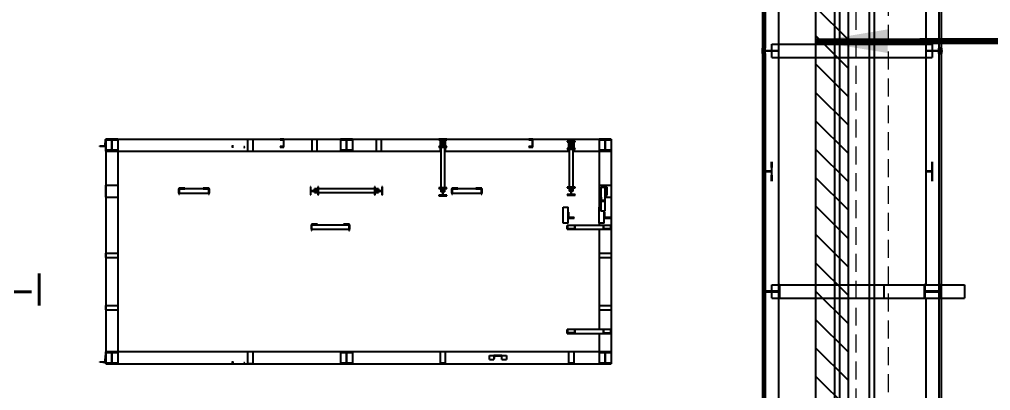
# Model space of a CAD drawing. Header units: inches. Extents: x -430764 to 624329, y 7374 to 217374.
# Drawn here: x 449415 to 490074, y 95993 to 111526 of the extents above; entities that cross this region are included whole.
import ezdxf
from ezdxf.enums import TextEntityAlignment as Align

# ---------------------------------------------------------------- set-up
doc = ezdxf.new("R2010")
doc.units = ezdxf.units.IN
doc.header["$MEASUREMENT"] = 0
doc.linetypes.add('CABLETRAYLAYOUT-EMBED 2_DWG$0$HIDDEN2', pattern=[0.1875, 0.125, -0.0625])
for name, color, linetype in [('_Auto', 7, 'Continuous'), ('CABLEROUTEPROGRESSUNIT-EMBED 1_DWG$0$DwgTemplate', 7, 'Continuous'), ('Cables', 7, 'Continuous'), ('ELECTRICAL', 7, 'Continuous')]:
    doc.layers.add(name, color=color, linetype=linetype)
doc.layers.add('Cable Tray Instruments', color=7, linetype='Continuous', lineweight=13)
doc.styles.add('HZTXT', font='simplexs.shx', dxfattribs={"width": 0.7, "bigfont": 'hztxt.shx'})
doc.styles.get("Standard").update_dxf_attribs({"font": 'arial.ttf'})
doc.dimstyles.new('ANSI_L', dxfattribs={"dimtxt": 0.18, "dimasz": 0.18, "dimexe": 0.18, "dimexo": 0.0625, "dimgap": 0.09, "dimtad": 0, "dimtih": 1, "dimtoh": 1, "dimdec": 4, "dimzin": 0, "dimdsep": 46, "dimtxsty": 'Standard', "dimcen": 0.09, "dimadec": 0, "dimazin": 0, "dimtfac": 1, "dimtdec": 4, "dimtofl": 0, "dimtmove": 0, "dimatfit": 3, "dimfxl": 1, "dimtolj": 1, "dimtzin": 0, "dimarcsym": 0})

msp = doc.modelspace()

# ---------------------------------------------------------------- hatches: boundary and pattern name
at = {"layer": 'Cables'}
h = msp.add_hatch(dxfattribs=at)
h.set_pattern_fill('ANSI31', color=3, scale=6720.000123, angle=90)
h.set_pattern_definition([(135, (1296033.8, -273590.2), (-593.9697, -593.9697), [])])
h.paths.add_polyline_path([(482763, 181054), (484107, 181054), (484107, 39657), (482763, 39657)])

# ---------------------------------------------------------------- linework, layer by layer
at = {"layer": 'Cable Tray Instruments', "color": 6, "linetype": 'CABLETRAYLAYOUT-EMBED 2_DWG$0$HIDDEN2', "ltscale": 6000}
msp.add_lwpolyline([(485787, 181054), (485787, 41336), (484443, 41336), (484443, 181054)], dxfattribs=at)
msp.add_lwpolyline([(485787, 41336), (484443, 41336), (484443, 181054), (485787, 181054)], close=True, dxfattribs=at)
at = {"layer": 'CABLEROUTEPROGRESSUNIT-EMBED 1_DWG$0$DwgTemplate', "color": 3, "linetype": 'Continuous'}
for p, q in [((480534, 110329), (480534, 130099)), ((480624, 110329), (480624, 130099)), ((487926, 110329), (487926, 120019)), ((488016, 110329), (488016, 120019)), ((480639, 110329), (480519, 110329)), ((480519, 110329), (480579, 110329)), ((480519, 110105), (480519, 110329)), ((480534, 110281), (480534, 110329)), ((480579, 110281), (480534, 110281)), ((480534, 110281), (480624, 110281)), ((480624, 110281), (480534, 110281)), ((480534, 110281), (480624, 110281)), ((480579, 110329), (480639, 110329)), ((480624, 110281), (480579, 110281)), ((480624, 110281), (480624, 110329)), ((480639, 110105), (480639, 110329)), ((488031, 110329), (487911, 110329)), ((487911, 110329), (487971, 110329)), ((487911, 110105), (487911, 110329)), ((487926, 110281), (487926, 110329)), ((487971, 110281), (487926, 110281)), ((487926, 110281), (488016, 110281)), ((488016, 110281), (487926, 110281)), ((487926, 110281), (488016, 110281)), ((487971, 110329), (488031, 110329)), ((488016, 110281), (487971, 110281)), ((488016, 110281), (488016, 110329)), ((488031, 110105), (488031, 110329)), ((480639, 110105), (480519, 110105)), ((480519, 110105), (480579, 110105)), ((480624, 110153), (480534, 110153)), ((480534, 110153), (480624, 110153)), ((480534, 110105), (480534, 110153)), ((480624, 110153), (480534, 110153)), ((480534, 110153), (480579, 110153)), ((480534, 93529), (480534, 110105)), ((480579, 110153), (480624, 110153)), ((480579, 110105), (480639, 110105)), ((480624, 110105), (480624, 110153)), ((480624, 93529), (480624, 110105)), ((488031, 110105), (487911, 110105)), ((487911, 110105), (487971, 110105)), ((488016, 110153), (487926, 110153)), ((487926, 110153), (487971, 110153)), ((488016, 110153), (487926, 110153)), ((487926, 110153), (488016, 110153)), ((487926, 110105), (487926, 110153)), ((487926, 100414), (487926, 110105)), ((487971, 110153), (488016, 110153)), ((487971, 110105), (488031, 110105)), ((488016, 110105), (488016, 110153)), ((488016, 100414), (488016, 110105)), ((487926, 99859), (487926, 100414)), ((488016, 99859), (488016, 100414)), ((487926, 93529), (487926, 99859)), ((488016, 93529), (488016, 99859))]:
    msp.add_line(p, q, dxfattribs=at)
at = {"layer": 'CABLEROUTEPROGRESSUNIT-EMBED 1_DWG$0$DwgTemplate', "color": 9, "linetype": 'Continuous', "lineweight": 25}
for p, q in [((480638, 120297), (480638, 110329)), ((481192, 120297), (481192, 110217)), ((487358, 120019), (487358, 110217)), ((487912, 120019), (487912, 110329)), ((481192, 110217), (480639, 110217)), ((480639, 110206), (481192, 110206)), ((480663, 110217), (480663, 110206)), ((480663, 110206), (480663, 110206)), ((480902, 110206), (480902, 110217)), ((480902, 110206), (480902, 110206)), ((480915, 110494), (487635, 110494)), ((480915, 109939), (480915, 110494)), ((481192, 110206), (481192, 100137)), ((487911, 110217), (487358, 110217)), ((487358, 110206), (487911, 110206)), ((487358, 110206), (487358, 100414)), ((487635, 110494), (487635, 109939)), ((480638, 110105), (480638, 100137)), ((480915, 109939), (487635, 109939)), ((487912, 110105), (487912, 100414)), ((452776, 106214), (452777, 106237)), ((453027, 106213), (452776, 106214)), ((453027, 106198), (452776, 106214)), ((452777, 106237), (453027, 106237)), ((453009, 106237), (453021, 106501)), ((453027, 106501), (453021, 106501)), ((453531, 106521), (453027, 106521)), ((453027, 106521), (453027, 106487)), ((453027, 106521), (453531, 106521)), ((453027, 106521), (453027, 97113)), ((453027, 106017), (453027, 106521)), ((453027, 106521), (466971, 106521)), ((453027, 106487), (453267, 106487)), ((453267, 106487), (453267, 106050)), ((453291, 106050), (453291, 106487)), ((453291, 106487), (453531, 106487)), ((453531, 106487), (453531, 106521)), ((453531, 106521), (453531, 106017)), ((458320, 106201), (458293, 106201)), ((458295, 106224), (458321, 106224)), ((458321, 106224), (458320, 106201)), ((458320, 106201), (458380, 106197)), ((458380, 106220), (458321, 106224)), ((458837, 106188), (458805, 106191)), ((458805, 106167), (458836, 106165)), ((458836, 106165), (458837, 106188)), ((458845, 106165), (458836, 106165)), ((458837, 106188), (458847, 106188)), ((458969, 106521), (459181, 106521)), ((458969, 106521), (458969, 106017)), ((459181, 106521), (459181, 106017)), ((460487, 106521), (460325, 106521)), ((460325, 106521), (460325, 106492)), ((460325, 106492), (460469, 106492)), ((460325, 106213), (460325, 106185)), ((460469, 106213), (460325, 106213)), ((460325, 106185), (460487, 106185)), ((460469, 106492), (460469, 106213)), ((460487, 106185), (460487, 106521)), ((461657, 106521), (461657, 106017)), ((461657, 106521), (461869, 106521)), ((461869, 106521), (461869, 106017)), ((463359, 106521), (462855, 106521)), ((462855, 106521), (462855, 106487)), ((462855, 106521), (463359, 106521)), ((462855, 106521), (462855, 106017)), ((462855, 106487), (463095, 106487)), ((463095, 106487), (463095, 106050)), ((463119, 106487), (463359, 106487)), ((463119, 106050), (463119, 106487)), ((463359, 106487), (463359, 106521)), ((463359, 106521), (463359, 106017)), ((464345, 106521), (464557, 106521)), ((464345, 106521), (464345, 106017)), ((464557, 106521), (464557, 106017)), ((467307, 106521), (466971, 106521)), ((466971, 106521), (466971, 106494)), ((466971, 106494), (467129, 106494)), ((466971, 106212), (466971, 106185)), ((467129, 106212), (466971, 106212)), ((466971, 106185), (467307, 106185)), ((467033, 106494), (467033, 106212)), ((467033, 106185), (467033, 106017)), ((467058, 106494), (467058, 106492)), ((467058, 106492), (467129, 106492)), ((467058, 106465), (467058, 104308)), ((467058, 106465), (467220, 106465)), ((467129, 106494), (467129, 106212)), ((467149, 106212), (467149, 106494)), ((467149, 106494), (467307, 106494)), ((467149, 106492), (467202, 106492)), ((467307, 106212), (467149, 106212)), ((467202, 106492), (467202, 106465)), ((467220, 106465), (467220, 106494)), ((467220, 104308), (467220, 106465)), ((467245, 106494), (467245, 106212)), ((467245, 106185), (467245, 106017)), ((467307, 106494), (467307, 106521)), ((467307, 106521), (474195, 106521)), ((467307, 106185), (467307, 106212)), ((470741, 106521), (470741, 106492)), ((470903, 106521), (470741, 106521)), ((470741, 106492), (470885, 106492)), ((470885, 106213), (470741, 106213)), ((470741, 106213), (470741, 106185)), ((470741, 106185), (470903, 106185)), ((470885, 106492), (470885, 106213)), ((470903, 106185), (470903, 106521)), ((472347, 106437), (472347, 106410)), ((472683, 106437), (472347, 106437)), ((472347, 106410), (472505, 106410)), ((472505, 106128), (472347, 106128)), ((472347, 106128), (472347, 106101)), ((472409, 106521), (472621, 106521)), ((472409, 106521), (472409, 106437)), ((472409, 106410), (472409, 106128)), ((472434, 106437), (472434, 104337)), ((472434, 106437), (472596, 106437)), ((472451, 106465), (472579, 106465)), ((472451, 106465), (472451, 106437)), ((472505, 106410), (472505, 106128)), ((472525, 106410), (472683, 106410)), ((472525, 106128), (472525, 106410)), ((472683, 106128), (472525, 106128)), ((472579, 106437), (472579, 106465)), ((472596, 104337), (472596, 106437)), ((472621, 106521), (472621, 106437)), ((472621, 106410), (472621, 106128)), ((472683, 106410), (472683, 106437)), ((472683, 106101), (472683, 106128)), ((474195, 106521), (473691, 106521)), ((473691, 106521), (473691, 106487)), ((473691, 106521), (474195, 106521)), ((473691, 106521), (473691, 106017)), ((473691, 106487), (473931, 106487)), ((473931, 106487), (473931, 106050)), ((473955, 106487), (474195, 106487)), ((473955, 106050), (473955, 106487)), ((474195, 106487), (474195, 106521)), ((474195, 106521), (474195, 97113)), ((474195, 106521), (474195, 106017)), ((453267, 106050), (453027, 106050)), ((453027, 106050), (453027, 106017)), ((453027, 106017), (453531, 106017)), ((453027, 106017), (453531, 106017)), ((453531, 106050), (453291, 106050)), ((453531, 106017), (453531, 106050)), ((453531, 106017), (453531, 97617)), ((453531, 106017), (467058, 106017)), ((462855, 106050), (462855, 106017)), ((463095, 106050), (462855, 106050)), ((463359, 106050), (463119, 106050)), ((463359, 106017), (463359, 106050)), ((467220, 106017), (472434, 106017)), ((472347, 106101), (472683, 106101)), ((472409, 106101), (472409, 106017)), ((472596, 106017), (473691, 106017)), ((472621, 106101), (472621, 106017)), ((473931, 106050), (473691, 106050)), ((473691, 106050), (473691, 106017)), ((473691, 106017), (474195, 106017)), ((473691, 106017), (473691, 103665)), ((473691, 106017), (474195, 106017)), ((474195, 106050), (473955, 106050)), ((474195, 106017), (474195, 106050)), ((480902, 105324), (480902, 105570)), ((480902, 105324), (480902, 105175)), ((480915, 105324), (480902, 105324)), ((480915, 105570), (480915, 105324)), ((480915, 105166), (480915, 105324)), ((487622, 105324), (487622, 105570)), ((487622, 105324), (487622, 105175)), ((487635, 105324), (487622, 105324)), ((487635, 105570), (487635, 105324)), ((487635, 105166), (487635, 105324)), ((480663, 105188), (480663, 105175)), ((480663, 105175), (480663, 105166)), ((480902, 105175), (480663, 105175)), ((480663, 105166), (480915, 105166)), ((480915, 105166), (480663, 105166)), ((480663, 105166), (480663, 105158)), ((480663, 105158), (480663, 105145)), ((480663, 105158), (480902, 105158)), ((480902, 105158), (480902, 105009)), ((480902, 104762), (480902, 105009)), ((480902, 105009), (480915, 105009)), ((480915, 105009), (480915, 105166)), ((480915, 105009), (480915, 104762)), ((487383, 105188), (487383, 105175)), ((487622, 105175), (487383, 105175)), ((487383, 105175), (487383, 105166)), ((487635, 105166), (487383, 105166)), ((487383, 105166), (487383, 105158)), ((487383, 105166), (487635, 105166)), ((487383, 105158), (487383, 105145)), ((487383, 105158), (487622, 105158)), ((487622, 105158), (487622, 105009)), ((487622, 104762), (487622, 105009)), ((487622, 105009), (487635, 105009)), ((487635, 105009), (487635, 105166)), ((487635, 105009), (487635, 104762)), ((453027, 104589), (453531, 104589)), ((453027, 104085), (453027, 104589)), ((461622, 104516), (461595, 104516)), ((461595, 104516), (461595, 104180)), ((461622, 104358), (461622, 104516)), ((461904, 104516), (461904, 104358)), ((461931, 104516), (461904, 104516)), ((461931, 104180), (461931, 104516)), ((464310, 104516), (464283, 104516)), ((464283, 104516), (464283, 104180)), ((464310, 104358), (464310, 104516)), ((464592, 104516), (464592, 104358)), ((464619, 104516), (464592, 104516)), ((464619, 104180), (464619, 104516)), ((472683, 104505), (472347, 104505)), ((472347, 104505), (472347, 104478)), ((472683, 104478), (472683, 104505)), ((473691, 104589), (474195, 104589)), ((473758, 104505), (473758, 103497)), ((473758, 104505), (473928, 104505)), ((473928, 104505), (473928, 103497)), ((474018, 104502), (473928, 104502)), ((474018, 104166), (474018, 104502)), ((474195, 104589), (474195, 104085)), ((456093, 104463), (456093, 104211)), ((456345, 104463), (456093, 104463)), ((457353, 104434), (456093, 104434)), ((456093, 104256), (456093, 104434)), ((456093, 104256), (457353, 104256)), ((456093, 104211), (456120, 104211)), ((456120, 104436), (456345, 104436)), ((456120, 104211), (456120, 104436)), ((456345, 104436), (456345, 104463)), ((457101, 104463), (457101, 104436)), ((457353, 104463), (457101, 104463)), ((457101, 104436), (457326, 104436)), ((457326, 104436), (457326, 104211)), ((457326, 104211), (457353, 104211)), ((457353, 104211), (457353, 104463)), ((457353, 104434), (457353, 104256)), ((461595, 104180), (461622, 104180)), ((461904, 104358), (461622, 104358)), ((461622, 104180), (461622, 104337)), ((461622, 104337), (461904, 104337)), ((464451, 104441), (461763, 104441)), ((461763, 104280), (461763, 104441)), ((461763, 104280), (464451, 104280)), ((461904, 104337), (461904, 104180)), ((461904, 104180), (461931, 104180)), ((464283, 104180), (464310, 104180)), ((464592, 104358), (464310, 104358)), ((464310, 104337), (464592, 104337)), ((464310, 104180), (464310, 104337)), ((464451, 104441), (464451, 104280)), ((464592, 104337), (464592, 104180)), ((464592, 104180), (464619, 104180)), ((467307, 104476), (466971, 104476)), ((466971, 104476), (466971, 104449)), ((466971, 104449), (467129, 104449)), ((467129, 104167), (466971, 104167)), ((466971, 104167), (466971, 104140)), ((466971, 104140), (467307, 104140)), ((467220, 104308), (467058, 104308)), ((467129, 104449), (467129, 104167)), ((467149, 104449), (467307, 104449)), ((467149, 104167), (467149, 104449)), ((467307, 104167), (467149, 104167)), ((467307, 104449), (467307, 104476)), ((467307, 104140), (467307, 104167)), ((467517, 104463), (467517, 104211)), ((467769, 104463), (467517, 104463)), ((467517, 104256), (467517, 104434)), ((468777, 104434), (467517, 104434)), ((467517, 104256), (468777, 104256)), ((467517, 104211), (467544, 104211)), ((467544, 104211), (467544, 104436)), ((467544, 104436), (467769, 104436)), ((467769, 104436), (467769, 104463)), ((468525, 104463), (468525, 104436)), ((468777, 104463), (468525, 104463)), ((468525, 104436), (468750, 104436)), ((468750, 104436), (468750, 104211)), ((468750, 104211), (468777, 104211)), ((468777, 104211), (468777, 104463)), ((468777, 104434), (468777, 104256)), ((472347, 104478), (472505, 104478)), ((472505, 104196), (472347, 104196)), ((472347, 104196), (472347, 104169)), ((472347, 104169), (472683, 104169)), ((472596, 104337), (472434, 104337)), ((472505, 104478), (472505, 104196)), ((472525, 104478), (472683, 104478)), ((472525, 104196), (472525, 104478)), ((472683, 104196), (472525, 104196)), ((472683, 104169), (472683, 104196)), ((473928, 104474), (474000, 104474)), ((474000, 104195), (473928, 104195)), ((473928, 104166), (474018, 104166)), ((474000, 104474), (474000, 104195)), ((453027, 104085), (453531, 104085)), ((473691, 104085), (473758, 104085)), ((473758, 104086), (473758, 103915)), ((473790, 104086), (473758, 104086)), ((473758, 103915), (473928, 103915)), ((473790, 103947), (473790, 104086)), ((473928, 103947), (473790, 103947)), ((473928, 104085), (474195, 104085)), ((473928, 103915), (473928, 103947)), ((472177, 102993), (472177, 103665)), ((472177, 103665), (472389, 103665)), ((472389, 102993), (472389, 103665)), ((472389, 103455), (472389, 103203)), ((472416, 103455), (472389, 103455)), ((472416, 103230), (472416, 103455)), ((473689, 103665), (473758, 103665)), ((473689, 102993), (473689, 103665)), ((473928, 103497), (473758, 103497)), ((473901, 102993), (473901, 103497)), ((473928, 103455), (473901, 103455)), ((473901, 103455), (473901, 103203)), ((473928, 103230), (473928, 103455)), ((461637, 102951), (461637, 102699)), ((461889, 102951), (461637, 102951)), ((461637, 102744), (461637, 102922)), ((463233, 102922), (461637, 102922)), ((461664, 102924), (461889, 102924)), ((461664, 102699), (461664, 102924)), ((461889, 102924), (461889, 102951)), ((463233, 102951), (462981, 102951)), ((462981, 102951), (462981, 102924)), ((462981, 102924), (463206, 102924)), ((463206, 102924), (463206, 102699)), ((463233, 102699), (463233, 102951)), ((463233, 102922), (463233, 102744)), ((472389, 102993), (472177, 102993)), ((472347, 102744), (472347, 102905)), ((474166, 102905), (472347, 102905)), ((472347, 102905), (472347, 102744)), ((472376, 102905), (472347, 102905)), ((472376, 102762), (472376, 102905)), ((472389, 103203), (472641, 103203)), ((472641, 103230), (472416, 103230)), ((472641, 103203), (472641, 103230)), ((472683, 102905), (472655, 102905)), ((472655, 102905), (472655, 102762)), ((472683, 102744), (472683, 102905)), ((473901, 102993), (473689, 102993)), ((473691, 102993), (473691, 102905)), ((473888, 102905), (473859, 102905)), ((473859, 102905), (473859, 102744)), ((473888, 102762), (473888, 102905)), ((473901, 103203), (474153, 103203)), ((474153, 103230), (473928, 103230)), ((474153, 103203), (474153, 103230)), ((474166, 102905), (474166, 102744)), ((474166, 102905), (474166, 102762)), ((474195, 102905), (474166, 102905)), ((474195, 102744), (474195, 102905)), ((461637, 102744), (463233, 102744)), ((461637, 102699), (461664, 102699)), ((463206, 102699), (463233, 102699)), ((472347, 102744), (474166, 102744)), ((472347, 102744), (472683, 102744)), ((472655, 102762), (472376, 102762)), ((473691, 102744), (473691, 98549)), ((473859, 102744), (474195, 102744)), ((474166, 102762), (473888, 102762)), ((453027, 101738), (453531, 101738)), ((453027, 101560), (453027, 101738)), ((473691, 101738), (474195, 101738)), ((474195, 101738), (474195, 101560)), ((453027, 101560), (453531, 101560)), ((473691, 101560), (474195, 101560)), ((481219, 100147), (480624, 100147)), ((480624, 100126), (481219, 100126)), ((480638, 100137), (481192, 100137)), ((480638, 100137), (480638, 93529)), ((481192, 100137), (480638, 100137)), ((480915, 99859), (480915, 100414)), ((480915, 100414), (485619, 100414)), ((481192, 100137), (481192, 90057)), ((481253, 100414), (481219, 100414)), ((481219, 100414), (481219, 100147)), ((481219, 100126), (481219, 99859)), ((481253, 99859), (481253, 100414)), ((485619, 99859), (485619, 100414)), ((485619, 100414), (488979, 100414)), ((487331, 100414), (487297, 100414)), ((487297, 100414), (487297, 99859)), ((487331, 100147), (487331, 100414)), ((487939, 100147), (487331, 100147)), ((487331, 99859), (487331, 100126)), ((487331, 100126), (487939, 100126)), ((487973, 100414), (487939, 100414)), ((487939, 100414), (487939, 100147)), ((487939, 100126), (487939, 99859)), ((487973, 99859), (487973, 100414)), ((488979, 100414), (488979, 99859)), ((480915, 99859), (485619, 99859)), ((481219, 99859), (481253, 99859)), ((485619, 99859), (488979, 99859)), ((487297, 99859), (487331, 99859)), ((487358, 99859), (487358, 90057)), ((487912, 99859), (487912, 93529)), ((487939, 99859), (487973, 99859)), ((453027, 99376), (453027, 99554)), ((453027, 99554), (453531, 99554)), ((453027, 99376), (453531, 99376)), ((473691, 99554), (474195, 99554)), ((473691, 99376), (474195, 99376)), ((474195, 99554), (474195, 99376)), ((472376, 98549), (472347, 98549)), ((472347, 98549), (472347, 98388)), ((474166, 98549), (472347, 98549)), ((472347, 98388), (472347, 98549)), ((472376, 98406), (472376, 98549)), ((472655, 98406), (472376, 98406)), ((472683, 98549), (472655, 98549)), ((472655, 98549), (472655, 98406)), ((472683, 98388), (472683, 98549)), ((473859, 98537), (473859, 98376)), ((473888, 98537), (473859, 98537)), ((473888, 98394), (473888, 98537)), ((474166, 98549), (474166, 98388)), ((474166, 98537), (474166, 98394)), ((474195, 98537), (474166, 98537)), ((474195, 98376), (474195, 98537)), ((472347, 98388), (472683, 98388)), ((472347, 98388), (474166, 98388)), ((473691, 98388), (473691, 97617)), ((473859, 98376), (474195, 98376)), ((474166, 98394), (473888, 98394)), ((453027, 97617), (453027, 97583)), ((453531, 97617), (453027, 97617)), ((453027, 97113), (453027, 97617)), ((453027, 97617), (453531, 97617)), ((453027, 97583), (453267, 97583)), ((453267, 97583), (453267, 97146)), ((453291, 97583), (453531, 97583)), ((453291, 97146), (453291, 97583)), ((453531, 97583), (453531, 97617)), ((473691, 97617), (453531, 97617)), ((453531, 97617), (453531, 97113)), ((458969, 97617), (458969, 97113)), ((459181, 97617), (459181, 97113)), ((462855, 97617), (462855, 97583)), ((462855, 97617), (462855, 97113)), ((462855, 97583), (463095, 97583)), ((463095, 97583), (463095, 97146)), ((463119, 97146), (463119, 97583)), ((463119, 97583), (463359, 97583)), ((463359, 97583), (463359, 97617)), ((463359, 97617), (463359, 97113)), ((467033, 97617), (467033, 97135)), ((467245, 97617), (467245, 97135)), ((472409, 97617), (472409, 97135)), ((472621, 97617), (472621, 97135)), ((473691, 97617), (473691, 97113)), ((474195, 97617), (473691, 97617)), ((473691, 97617), (473691, 97583)), ((473691, 97617), (474195, 97617)), ((473691, 97583), (473931, 97583)), ((473931, 97583), (473931, 97146)), ((473955, 97583), (474195, 97583)), ((473955, 97146), (473955, 97583)), ((474195, 97583), (474195, 97617)), ((474195, 97617), (474195, 97113)), ((452776, 97176), (452777, 97200)), ((453027, 97176), (452776, 97176)), ((453027, 97160), (452776, 97176)), ((452777, 97200), (453027, 97199)), ((453009, 97199), (453021, 97464)), ((453027, 97464), (453021, 97464)), ((458295, 97187), (458321, 97187)), ((458321, 97187), (458320, 97163)), ((458380, 97183), (458321, 97187)), ((469090, 97296), (469090, 97466)), ((469090, 97466), (469276, 97466)), ((469090, 97296), (469276, 97296)), ((469276, 97466), (469276, 97296)), ((469276, 97464), (469276, 97329)), ((469618, 97464), (469276, 97464)), ((469276, 97329), (469301, 97329)), ((469301, 97329), (469301, 97453)), ((469301, 97453), (469592, 97453)), ((469592, 97453), (469592, 97329)), ((469592, 97329), (469618, 97329)), ((469618, 97466), (469803, 97466)), ((469618, 97296), (469618, 97466)), ((469618, 97329), (469618, 97464)), ((469618, 97296), (469803, 97296)), ((469803, 97466), (469803, 97296)), ((453267, 97146), (453027, 97146)), ((453027, 97146), (453027, 97113)), ((453027, 97113), (453531, 97113)), ((453531, 97113), (453027, 97113)), ((453027, 97113), (474195, 97113)), ((453027, 97113), (453027, 97113)), ((453027, 97113), (474195, 97113)), ((453531, 97146), (453291, 97146)), ((453531, 97113), (453531, 97146)), ((458320, 97163), (458293, 97163)), ((458320, 97163), (458380, 97159)), ((458837, 97151), (458805, 97153)), ((458805, 97130), (458836, 97127)), ((458836, 97127), (458837, 97151)), ((458845, 97127), (458836, 97127)), ((458837, 97151), (458847, 97151)), ((459181, 97113), (458969, 97113)), ((463095, 97146), (462855, 97146)), ((462855, 97146), (462855, 97113)), ((462855, 97113), (463359, 97113)), ((463359, 97113), (462855, 97113)), ((463359, 97146), (463119, 97146)), ((463359, 97113), (463359, 97146)), ((467245, 97135), (467033, 97135)), ((472621, 97135), (472409, 97135)), ((473691, 97146), (473691, 97113)), ((473931, 97146), (473691, 97146)), ((474195, 97113), (473691, 97113)), ((473691, 97113), (474195, 97113)), ((474195, 97146), (473955, 97146)), ((474195, 97113), (474195, 97146)), ((474195, 97113), (474195, 97113))]:
    msp.add_line(p, q, dxfattribs=at)
at = {"layer": 'CABLEROUTEPROGRESSUNIT-EMBED 1_DWG$0$DwgTemplate', "color": 3, "linetype": 'Continuous'}
for centre, radius in [((480579, 110217), 59.8), ((480579, 110217), 59.8), ((480579, 110217), 44.9), ((480579, 110217), 44.9), ((480579, 110217), 44.9), ((487971, 110217), 59.8), ((487971, 110217), 59.8), ((487971, 110217), 44.9), ((487971, 110217), 44.9), ((487971, 110217), 44.9)]:
    msp.add_circle(centre, radius, dxfattribs=at)
at = {"layer": 'Cables'}
for points in [[(483554, 40089), (483554, 181342), (483746, 181342), (483745, 40089)], [(485008, 41336), (485008, 181186), (485201, 181186), (485200, 41336)]]:
    msp.add_lwpolyline(points, dxfattribs=at)
at = {"layer": 'Cables', "color": 3}
msp.add_lwpolyline([(482763, 181054), (484107, 181054), (484107, 39657), (482763, 39657)], close=True, dxfattribs=at)

# ---------------------------------------------------------------- texts
at = {"layer": 'ELECTRICAL', "style": 'HZTXT', "width": 0.7}
msp.add_text('S-0302-I', height=1344, dxfattribs=at).set_placement((447173, 100222), align=Align.MIDDLE_CENTER)

# ---------------------------------------------------------------- leaders
at = {"layer": '_Auto', "color": 136, "linetype": 'Continuous'}
for points in [[(474453, 121214), (428135, 105167), (421734, 105167)], [(471002, 121012), (428135, 108637), (421734, 108637)], [(482763, 110608), (504294, 110663)]]:
    msp.add_leader(points, dimstyle='ANSI_L', override={"dimscale": 1, "dimtxt": 3.175, "dimasz": 3000, "dimgap": 1.5875, "dimtad": 0, "dimlwd": 65535}, dxfattribs=at)

doc.saveas('drawing.dxf')
